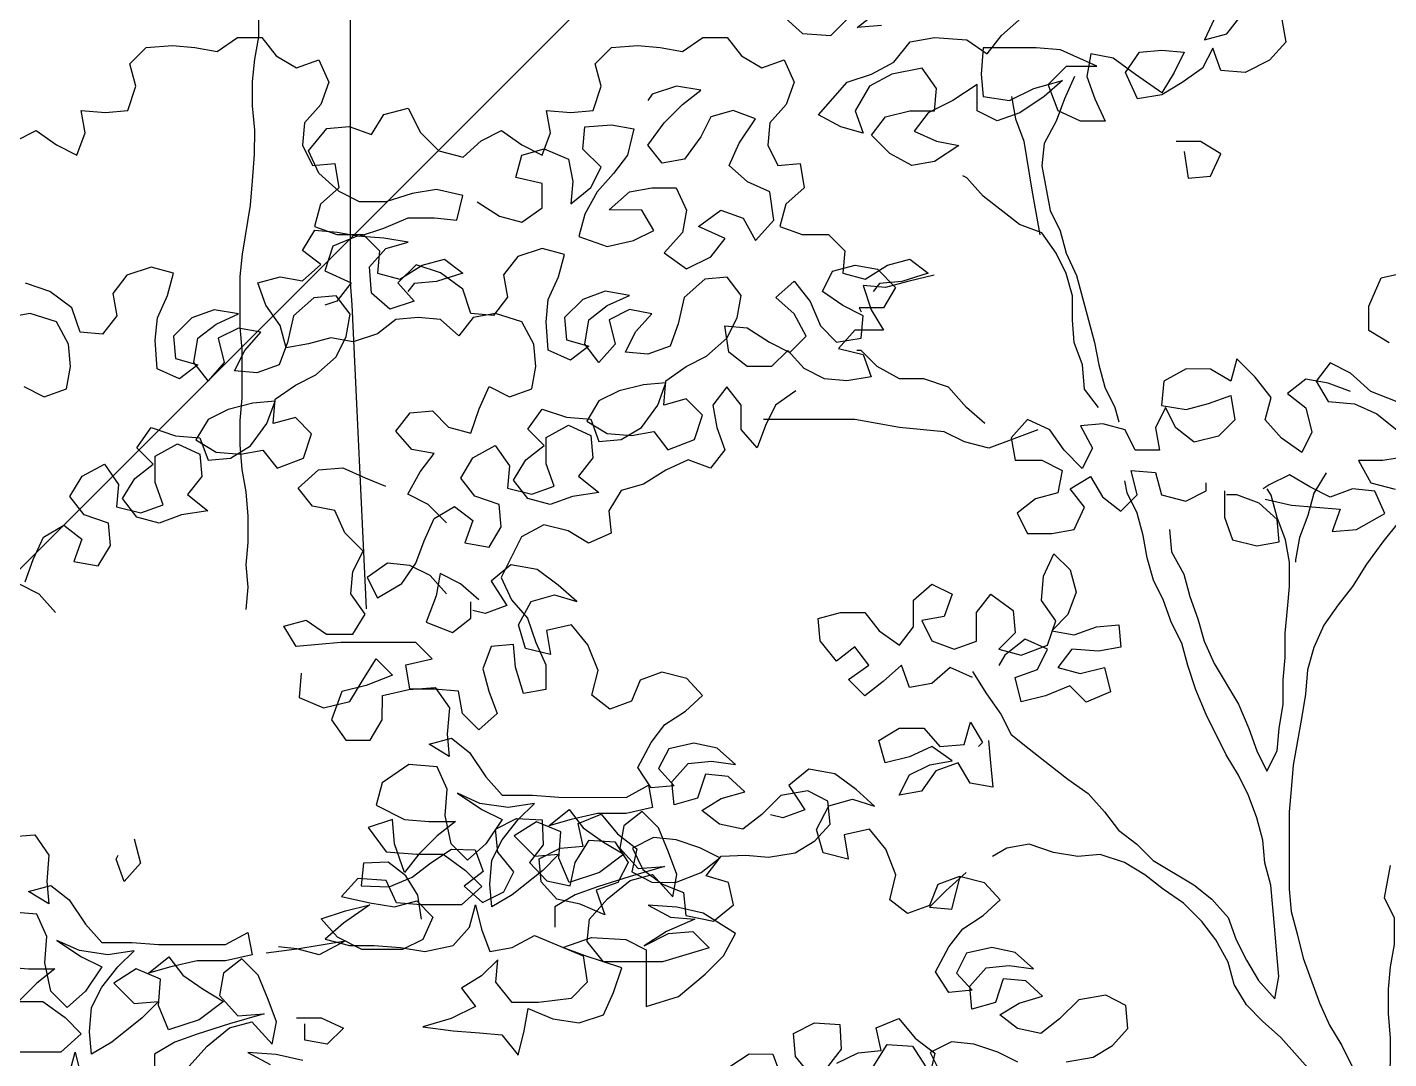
# Model space of a CAD drawing. Header units: inches. Extents: x 350994 to 353538, y 1581369 to 1583842.
# Drawn here: x 351498.56 to 351499.651, y 1583578.694 to 1583579.521 of the extents above; entities that cross this region are included whole.
import ezdxf

# ---------------------------------------------------------------- set-up
doc = ezdxf.new("R2010")
doc.units = ezdxf.units.IN
doc.header["$MEASUREMENT"] = 0
doc.linetypes.add('1', pattern=[0])
doc.layers.add('FOREST', color=96, linetype='Continuous')
doc.layers.add('TREE', color=81, linetype='1')

# ---------------------------------------------------------------- blocks, each defined once
blk = doc.blocks.new('TREE_4')
at = {"color": 94}
for points in [[(1207.1, 8114.9), (1204.1, 8080.2), (1238.8, 8065.7), (1276.4, 8074.4), (1293.8, 8103.3), (1314.1, 8135.1), (1337.2, 8111.9), (1299.6, 8097.5), (1264.9, 8088.8), (1250.4, 8048.4), (1270.6, 8019.4), (1305.3, 8019.4), (1322.6, 8048.3), (1322.7, 8083), (1360.3, 8091.6), (1397.9, 8094.5), (1418.1, 8065.6), (1415.1, 8028), (1418, 7996.2), (1389.1, 8013.6), (1420.9, 8022.2), (1446.9, 8001.9), (1470, 7967.2), (1493.1, 7941.2), (1536.5, 7941.1), (1574.1, 7938.2), (1669.5, 7938.1), (1701.3, 7955.4), (1707.1, 7923.6), (1669.5, 7915), (1629, 7915), (1591.4, 7906.4), (1559.6, 7897.7), (1588.5, 7920.8), (1608.7, 7894.8), (1637.6, 7874.5), (1666.5, 7857.2), (1631.8, 7831.2), (1588.4, 7816.8), (1574, 7851.5), (1576.9, 7889.1), (1542.3, 7903.5), (1510.4, 7883.3), (1539.3, 7854.4), (1574, 7857.3), (1550.9, 7834.1), (1507.5, 7799.5), (1478.5, 7782.2), (1475.7, 7814), (1478.6, 7848.7), (1493.1, 7877.6), (1516.2, 7906.5), (1539.4, 7929.6), (1501.8, 7923.8), (1461.3, 7929.6), (1429.5, 7944.1), (1464.2, 7921), (1493.1, 7906.5), (1469.9, 7871.8), (1443.9, 7848.7), (1420.8, 7871.8), (1412.2, 7912.3), (1415.1, 7949.9), (1400.7, 7981.7), (1360.2, 7984.7), (1322.6, 7958.7), (1313.9, 7926.9), (1354.3, 7906.6), (1389, 7903.7), (1426.6, 7903.6), (1400.6, 7883.4), (1374.5, 7857.4), (1354.3, 7831.4), (1339.8, 7871.9), (1337, 7906.6), (1302.3, 7895.1), (1328.3, 7860.4), (1371.6, 7857.4), (1409.2, 7857.4), (1441, 7834.2), (1464.1, 7811.1), (1435.2, 7785.1), (1377.3, 7785.1), (1342.6, 7788.1), (1328.2, 7819.9), (1287.7, 7822.8), (1264.6, 7796.8), (1305.1, 7788.1), (1339.8, 7782.3), (1371.6, 7790.9), (1394.7, 7767.8), (1380.2, 7736), (1351.3, 7721.6), (1293.4, 7721.6), (1258.8, 7739), (1235.6, 7765), (1270.4, 7776.6), (1305.1, 7785.2), (1267.4, 7759.2), (1241.4, 7736.1), (1276.1, 7727.4), (1310.8, 7727.4), (1348.4, 7724.5), (1383.1, 7718.6), (1423.5, 7727.3), (1446.7, 7753.3), (1455.4, 7785.1), (1464, 7750.4), (1475.6, 7718.6), (1507.4, 7724.3), (1539.2, 7741.6), (1608.6, 7712.7), (1614.3, 7675.1), (1591.2, 7652), (1544.9, 7646.2), (1507.3, 7646.2), (1484.2, 7675.2), (1487.1, 7707), (1464, 7683.9), (1435.1, 7666.6), (1455.3, 7640.5), (1420.6, 7623.2), (1380.1, 7611.7), (1423.4, 7605.8), (1461, 7602.9), (1492.8, 7600), (1515.9, 7571.1), (1524.6, 7605.8), (1530.4, 7637.6), (1565.1, 7623.1), (1602.7, 7617.2), (1637.4, 7628.8), (1651.9, 7660.6), (1663.5, 7695.3), (1611.5, 7712.7), (1579.7, 7724.2), (1620.2, 7738.7), (1669.3, 7735.7), (1698.2, 7721.2), (1698.1, 7640.3), (1744.4, 7654.7), (1782, 7686.5), (1808.1, 7712.5), (1825.5, 7744.3), (1779.2, 7773.2), (1741.6, 7781.9), (1701.2, 7784.9), (1733, 7767.5), (1767.6, 7764.6), (1727.2, 7747.2), (1695.3, 7727), (1730, 7744.3), (1764.7, 7747.2), (1787.8, 7724.1), (1721.3, 7703.9), (1637.5, 7704), (1614.4, 7732.9), (1617.3, 7764.7), (1643.3, 7793.6), (1675.2, 7819.6), (1707, 7828.2), (1735.9, 7796.4), (1741.7, 7828.2), (1730.1, 7860), (1715.7, 7894.7), (1692.6, 7917.9), (1666.6, 7897.6), (1660.8, 7865.8), (1686.8, 7836.9), (1724.3, 7839.8), (1675.2, 7825.4), (1628.9, 7810.9), (1597.1, 7799.4), (1568.2, 7782.1), (1568.1, 7753.2)], [(790.4, 7882), (828, 7884.9), (848.2, 7856), (845.2, 7818.4), (848.1, 7786.6), (819.2, 7803.9), (851, 7812.6), (877, 7792.3), (900.1, 7757.6), (923.2, 7731.6), (966.6, 7731.5), (1004.2, 7728.6), (1099.6, 7728.5), (1131.4, 7745.8), (1137.2, 7714), (1099.6, 7705.4), (1059.1, 7705.4), (1021.5, 7696.8), (989.7, 7688.1), (1018.6, 7711.2), (1038.8, 7685.2), (1067.7, 7664.9), (1096.6, 7647.5), (1061.9, 7621.6), (1018.5, 7607.1), (1004.1, 7641.9), (1007, 7679.4), (972.3, 7693.9), (940.5, 7673.7), (969.4, 7644.8), (1004.1, 7647.6), (981, 7624.5), (937.6, 7589.9), (908.6, 7572.5), (905.8, 7604.4), (908.7, 7639), (923.2, 7667.9), (946.3, 7696.8), (969.5, 7719.9), (931.9, 7714.2), (891.4, 7720), (859.6, 7734.5), (894.3, 7711.3), (923.2, 7696.9), (900, 7662.2), (874, 7639.1), (850.9, 7662.2), (842.2, 7702.7), (845.2, 7740.3), (830.7, 7772.1), (790.3, 7775)], [(784.4, 7697), (819.1, 7694.1), (856.7, 7694), (830.7, 7673.8), (804.6, 7647.8)], [(801.7, 7647.8), (839.3, 7647.8), (871.1, 7624.6), (894.2, 7601.5), (865.3, 7575.5), (807.4, 7575.5)], [(876.8, 7543.7), (885.5, 7575.5), (894.1, 7540.8)], [(1209.3, 7563.6), (1171.7, 7572.3), (1131.3, 7575.2), (1163.1, 7557.9)], [(1047.4, 7555.1), (1073.4, 7584), (1105.3, 7610), (1137.1, 7618.6), (1166, 7586.8), (1171.8, 7618.6), (1160.2, 7650.4), (1145.8, 7685.1), (1122.7, 7708.2), (1096.7, 7688), (1090.9, 7656.2), (1116.9, 7627.3), (1154.4, 7630.1), (1105.3, 7615.7), (1059, 7601.3), (1027.2, 7589.8), (998.3, 7572.5), (998.2, 7543.6)], [(969.6, 7879), (978.3, 7844.3), (955.1, 7818.3), (943.6, 7850.1), (946.5, 7855.9)], [(1157.4, 7716.9), (1200.8, 7722.6), (1270.2, 7734.1), (1232.6, 7713.9), (1200.8, 7722.6), (1174.8, 7725.5)], [(1200.7, 7624.3), (1235.4, 7624.3), (1267.2, 7609.8), (1244, 7586.7), (1212.2, 7592.5), (1212.3, 7615.6)], [(-561.2, 6469.4), (-578.5, 6431.8), (-546.7, 6440.5), (-526.5, 6466.5)], [(-468.6, 6460.7), (-462.9, 6428.8), (-486, 6402.8), (-520.8, 6385.5), (-555.5, 6388.5), (-567, 6420.3), (-581.5, 6391.4), (-610.4, 6371.2), (-639.3, 6353.8), (-674, 6348.1), (-691.3, 6385.7), (-671.1, 6414.6), (-639.3, 6417.4), (-607.5, 6414.5), (-622, 6385.6), (-639.3, 6356.7), (-676.9, 6382.8), (-708.7, 6405.9), (-740.5, 6411.8), (-746.3, 6380), (-734.7, 6348.1), (-720.3, 6316.3), (-755, 6316.4), (-786.8, 6330.8), (-801.2, 6368.4), (-775.2, 6394.4), (-731.8, 6394.4), (-783.8, 6417.6), (-818.5, 6420.5), (-893.7, 6420.6), (-896.6, 6383), (-893.8, 6351.2), (-856.2, 6345.4), (-821.5, 6362.7), (-781, 6374.2), (-807, 6351.1), (-841.7, 6328), (-873.6, 6316.5), (-902.5, 6330.9), (-902.4, 6368.5), (-937.1, 6345.4), (-971.9, 6328.1), (-992.1, 6302.1), (-960.3, 6287.6), (-928.5, 6281.8), (-963.2, 6258.7), (-995.1, 6253), (-1026.8, 6270.3), (-1052.8, 6296.4), (-1032.6, 6322.4), (-997.9, 6331), (-963.2, 6331), (-960.3, 6362.8), (-980.5, 6391.7), (-1023.8, 6383.1), (-1055.7, 6365.8), (-1075.9, 6331.1), (-1064.4, 6299.3), (-1096.2, 6308), (-1128, 6325.4), (-1087.5, 6371.6), (-1052.8, 6383.1), (-1020.9, 6400.4), (-997.8, 6429.3), (-963.1, 6435.1), (-916.8, 6432.2), (-887.9, 6411.9), (-867.7, 6437.9), (-838.7, 6463.9)], [(-1038.2, 6452.5), (-1072.9, 6449.6), (-1046.9, 6469.9)], [(-1179.9, 6467.1), (-1151, 6441), (-1110.5, 6438.1), (-1087.4, 6461.2)], [(-2259.1, 5938.4), (-2230.2, 5923.9), (-2198.4, 5935.4), (-2192.5, 5967.2), (-2195.4, 5999), (-2212.7, 6030.8), (-2250.3, 6042.4), (-2282.1, 6036.7)], [(-2270.3, 6288.2), (-2241.4, 6302.7), (-2212.5, 6282.4), (-2183.6, 6267.9), (-2172, 6299.7), (-2177.7, 6331.5), (-2143.1, 6328.6), (-2111.2, 6331.4), (-2099.7, 6366.1), (-2108.3, 6397.9), (-2085.1, 6421.1), (-2047.6, 6423.9), (-2015.8, 6421), (-1984, 6415.2), (-1955, 6435.4), (-1920.3, 6435.4), (-1900.1, 6409.3), (-1871.2, 6391.9), (-1839.4, 6403.5), (-1825, 6371.7), (-1836.6, 6339.9), (-1859.7, 6313.9), (-1862.6, 6282.1), (-1848.2, 6253.1), (-1816.4, 6256), (-1810.7, 6221.3), (-1836.7, 6198.2), (-1845.4, 6166.4), (-1813.6, 6154.8), (-1776, 6154.8), (-1752.9, 6131.6), (-1755.8, 6099.8), (-1724, 6091.1), (-1692.2, 6111.3), (-1660.4, 6120), (-1634.4, 6099.7), (-1672, 6088.2), (-1703.8, 6085.3), (-1712.5, 6073.8)], [(-1657.6, 5744.7), (-1683.6, 5770.7), (-1712.5, 5785.2), (-1695.1, 5817), (-1674.9, 5843), (-1706.7, 5848.8), (-1729.8, 5874.9), (-1709.5, 5900.9), (-1677.7, 5903.7), (-1654.6, 5880.6), (-1622.8, 5871.9), (-1611.2, 5906.6), (-1596.7, 5938.4), (-1567.8, 5923.9), (-1536, 5935.4), (-1530.2, 5967.2), (-1533.1, 5999), (-1550.4, 6030.8), (-1588, 6042.4), (-1619.8, 6036.7), (-1640, 6010.7), (-1666, 6033.8), (-1697.8, 6036.8), (-1729.6, 6033.9), (-1755.7, 6013.7), (-1790.4, 6002.2), (-1822.2, 6008), (-1854, 5999.3), (-1885.8, 5993.6), (-1894.5, 6025.4), (-1914.7, 6054.3), (-1926.2, 6086.1), (-1894.4, 6094.8), (-1862.6, 6089), (-1836.6, 6112.1), (-1862.6, 6132.3), (-1845.2, 6161.2), (-1813.4, 6158.3), (-1781.6, 6152.5), (-1746.9, 6164), (-1712.2, 6178.4), (-1674.6, 6178.4), (-1642.8, 6175.5), (-1634.1, 6210.2), (-1671.6, 6218.9), (-1706.4, 6213.1), (-1743.9, 6201.6), (-1781.5, 6201.6), (-1810.4, 6216.1), (-1839.3, 6242.2), (-1853.8, 6274), (-1827.7, 6305.8), (-1795.9, 6308.6), (-1764.1, 6297), (-1746.7, 6325.9), (-1712, 6334.6), (-1694.7, 6299.9), (-1668.7, 6273.8), (-1634, 6265.1), (-1608, 6288.2), (-1579.1, 6302.7), (-1550.2, 6282.4), (-1521.3, 6267.9), (-1509.7, 6299.7), (-1515.4, 6331.5), (-1480.7, 6328.6), (-1448.9, 6331.4), (-1437.3, 6366.1), (-1446, 6397.9), (-1422.8, 6421.1), (-1385.2, 6423.9), (-1353.4, 6421), (-1321.6, 6415.2), (-1292.7, 6435.4), (-1258, 6435.4), (-1237.8, 6409.3), (-1208.9, 6391.9), (-1177.1, 6403.5), (-1162.6, 6371.7), (-1174.2, 6339.9), (-1197.4, 6313.9), (-1200.3, 6282.1), (-1185.9, 6253.1), (-1154.1, 6256), (-1148.3, 6221.3), (-1174.4, 6198.2), (-1183.1, 6166.4), (-1151.3, 6154.8), (-1113.7, 6154.8), (-1090.6, 6131.6), (-1093.5, 6099.8), (-1061.7, 6091.1), (-1029.9, 6111.3), (-998.1, 6120), (-972.1, 6099.7), (-1009.7, 6088.2), (-1041.5, 6085.3), (-1050.2, 6073.8)], [(-763.6, 6380), (-778.1, 6348.2), (-789.7, 6316.4), (-807.1, 6284.6), (-810, 6252.8), (-798.5, 6189.2), (-784.1, 6160.3), (-775.4, 6128.4), (-761, 6096.6), (-735.1, 6001.2), (-729.3, 5969.4), (-720.7, 5937.6), (-706.2, 5908.6), (-700.5, 5888.4)], [(-1613.8, 6201.5), (-1582.1, 6181.2), (-1550.3, 6172.5), (-1521.3, 6192.7), (-1521.3, 6227.4), (-1558.9, 6236.1), (-1550.2, 6267.9), (-1518.4, 6276.6), (-1483.7, 6262.1), (-1477.9, 6230.3), (-1480.8, 6198.5), (-1451.9, 6221.6), (-1437.4, 6250.5), (-1463.4, 6276.5), (-1460.5, 6308.3), (-1422.9, 6311.2), (-1391.1, 6305.4), (-1399.8, 6267.8), (-1420.1, 6241.8), (-1443.2, 6215.8), (-1460.6, 6184), (-1469.3, 6152.2), (-1428.9, 6137.7), (-1391.3, 6146.4), (-1362.3, 6160.8), (-1379.7, 6189.7), (-1425.9, 6189.8), (-1397, 6215.7), (-1365.2, 6221.5), (-1330.5, 6221.5), (-1316, 6189.7), (-1321.9, 6157.9), (-1347.9, 6129), (-1316.1, 6105.8), (-1281.4, 6123.1), (-1261.1, 6149.1), (-1298.7, 6166.5), (-1266.9, 6189.6), (-1235.1, 6178), (-1217.8, 6146.2), (-1191.7, 6175.1), (-1197.5, 6215.6), (-1229.3, 6230), (-1255.3, 6253.2), (-1240.8, 6285), (-1217.6, 6319.7), (-1249.4, 6331.3), (-1281.2, 6322.6), (-1295.7, 6293.7), (-1318.9, 6261.9), (-1350.7, 6256.2), (-1370.9, 6282.2), (-1347.7, 6314), (-1321.7, 6340), (-1295.7, 6360.2), (-1330.3, 6366), (-1365, 6354.5), (-1370.8, 6345.8)], [(-853.3, 6351.1), (-847.5, 6319.3), (-836, 6287.5), (-824.5, 6218.1), (-813, 6154.5)], [(-607.6, 6272.9), (-601.9, 6235.3), (-570, 6238.1), (-555.6, 6269.9), (-584.5, 6287.3), (-619.2, 6287.3)], [(-729.4, 5908.7), (-749.6, 5934.7), (-752.4, 5969.4), (-764, 6001.2), (-766.8, 6033), (-766.8, 6067.7), (-775.5, 6099.5), (-789.9, 6128.5), (-810.1, 6157.4), (-841.9, 6169), (-893.9, 6209.5), (-917, 6235.5), (-922.8, 6238.4)], [(-1657.7, 5643.5), (-1680.8, 5669.6), (-1709.7, 5684), (-1741.5, 5687), (-1770.5, 5666.7), (-1756, 5637.8), (-1721.3, 5658), (-1701, 5686.9), (-1689.5, 5718.7), (-1675, 5750.5), (-1646, 5767.8), (-1620, 5747.6), (-1631.6, 5715.8), (-1596.9, 5710), (-1579.6, 5738.8), (-1582.4, 5770.7), (-1617.1, 5782.3), (-1637.3, 5808.3), (-1620, 5837.2), (-1588.1, 5854.5), (-1567.9, 5825.6), (-1570.8, 5793.8), (-1536.2, 5785.1), (-1504.3, 5796.6), (-1515.9, 5828.4), (-1515.8, 5866), (-1484, 5883.3), (-1452.2, 5868.8), (-1449.4, 5837), (-1469.6, 5811), (-1440.7, 5787.9), (-1478.3, 5782.1), (-1510.1, 5770.6), (-1541.9, 5779.3), (-1562.2, 5805.3), (-1544.8, 5834.2), (-1518.7, 5854.4), (-1541.9, 5877.6), (-1521.6, 5906.5), (-1486.9, 5894.9), (-1452.2, 5892), (-1440.7, 5860.2), (-1408.9, 5863), (-1379.9, 5880.3), (-1356.8, 5912.1), (-1345.2, 5943.9), (-1377, 5941.1), (-1411.7, 5932.4), (-1440.6, 5918), (-1458, 5889.1), (-1429.1, 5871.7), (-1394.4, 5868.8), (-1362.6, 5874.5), (-1342.4, 5848.5), (-1304.8, 5862.9), (-1293.2, 5897.6), (-1316.3, 5920.8), (-1348.1, 5912.1), (-1345.2, 5946.8), (-1316.3, 5967), (-1287.3, 5981.5), (-1258.4, 6007.4), (-1243.9, 6036.3), (-1238.1, 6068.1), (-1258.3, 6094.2), (-1290.1, 6091.3), (-1319.1, 6065.3), (-1327.8, 6027.7), (-1339.4, 5996), (-1371.2, 5984.4), (-1403, 5987.3), (-1388.5, 6016.2), (-1365.3, 6042.2), (-1397.1, 6048.1), (-1426.1, 6033.6), (-1417.4, 5998.9), (-1440.6, 5972.9), (-1460.8, 5999), (-1455, 6033.6), (-1428.9, 6053.9), (-1397.1, 6068.3), (-1431.8, 6074.1), (-1463.6, 6062.6), (-1489.7, 6036.6), (-1486.8, 6004.8), (-1455, 5996.1), (-1481, 5975.8), (-1512.8, 5990.3), (-1515.7, 6030.8), (-1512.8, 6062.6), (-1498.3, 6094.4), (-1489.6, 6126.2), (-1521.4, 6134.9), (-1556.1, 6123.4), (-1576.3, 6097.4), (-1570.6, 6065.6), (-1590.9, 6039.6), (-1622.7, 6042.5), (-1634.2, 6077.2), (-1666, 6100.3), (-1700.7, 6111.9), (-1726.7, 6085.9), (-1703.6, 6059.9), (-1738.3, 6048.4), (-1764.3, 6071.5), (-1767.2, 6109.1), (-1744, 6135.1), (-1712.2, 6143.8), (-1746.9, 6149.6), (-1784.5, 6152.5), (-1819.2, 6138.1), (-1830.8, 6103.4), (-1793.2, 6086), (-1813.5, 6060), (-1830.8, 6054.2)], [(-2214.1, 5617.1), (-2237.2, 5643.1), (-2266.1, 5657.6)], [(-2257.4, 5660.5), (-2245.8, 5692.3), (-2231.3, 5724.1), (-2202.4, 5741.4), (-2176.4, 5721.1), (-2188, 5689.3), (-2153.3, 5683.5), (-2135.9, 5712.4), (-2138.8, 5744.2), (-2173.5, 5755.8), (-2193.7, 5781.8), (-2176.3, 5810.7), (-2144.5, 5828.1), (-2124.3, 5799.1), (-2127.2, 5767.3), (-2092.5, 5758.6), (-2060.7, 5770.2), (-2072.2, 5802), (-2072.2, 5839.6), (-2040.4, 5856.9), (-2008.6, 5842.4), (-2005.7, 5810.6), (-2026, 5784.6), (-1997.1, 5761.4), (-2034.7, 5755.7), (-2066.5, 5744.1), (-2098.3, 5752.8), (-2118.5, 5778.9), (-2101.1, 5807.8), (-2075.1, 5828), (-2098.2, 5851.1), (-2077.9, 5880), (-2043.3, 5868.4), (-2008.6, 5865.5), (-1997, 5833.7), (-1965.2, 5836.6), (-1936.3, 5853.9), (-1913.1, 5885.7), (-1901.5, 5917.5), (-1933.4, 5914.6), (-1968.1, 5906), (-1997, 5891.5), (-2014.4, 5862.6), (-1985.5, 5845.3), (-1950.8, 5842.3), (-1919, 5848.1), (-1898.7, 5822.1), (-1861.1, 5836.5), (-1849.5, 5871.2), (-1872.7, 5894.3), (-1904.5, 5885.7), (-1901.5, 5920.4), (-1872.6, 5940.6), (-1843.7, 5955), (-1814.7, 5981), (-1800.3, 6009.9), (-1794.5, 6041.7), (-1814.7, 6067.7), (-1846.5, 6064.9), (-1875.4, 6038.9), (-1884.1, 6001.3), (-1895.7, 5969.5), (-1927.5, 5958), (-1959.3, 5960.9), (-1944.8, 5989.8), (-1921.7, 6015.8), (-1953.5, 6021.6), (-1982.4, 6007.2), (-1973.8, 5972.5), (-1996.9, 5946.5), (-2017.1, 5972.5), (-2011.3, 6007.2), (-1985.3, 6027.4), (-1953.5, 6041.8), (-1988.2, 6047.7), (-2020, 6036.1), (-2046, 6010.1), (-2043.2, 5978.3), (-2011.4, 5969.6), (-2037.4, 5949.4), (-2069.2, 5963.9), (-2072.1, 6004.4), (-2069.1, 6036.2), (-2054.6, 6068), (-2045.9, 6099.8), (-2077.7, 6108.5), (-2112.4, 6096.9), (-2132.7, 6070.9), (-2127, 6039.1), (-2147.2, 6013.1), (-2179, 6016), (-2190.6, 6050.7), (-2222.3, 6073.9), (-2257, 6085.5)], [(-963.4, 6096.8), (-1001, 6088.2), (-1032.8, 6079.5), (-1064.6, 6082.4), (-1053.1, 6047.7), (-1035.7, 6018.8), (-1076.2, 6018.8), (-1099.4, 5992.8), (-1064.7, 5984.1), (-1053.2, 5952.3), (-1087.9, 5946.6), (-1119.7, 5949.5), (-1148.6, 5964), (-1171.7, 5990), (-1194.8, 5966.9), (-1229.5, 5966.9), (-1255.5, 5987.2), (-1261.3, 6024.8), (-1229.5, 6021.9), (-1197.7, 6001.6), (-1168.8, 5987.1), (-1145.6, 6010.2), (-1162.9, 6042.1), (-1188.9, 6065.2), (-1162.9, 6088.3), (-1139.8, 6059.4), (-1125.4, 6024.7), (-1102.3, 6001.5), (-1067.6, 6007.3), (-1064.6, 6039.1), (-1093.5, 6053.6), (-1122.4, 6073.8), (-1108, 6102.7), (-1076.1, 6111.4), (-1044.3, 6105.6), (-1018.3, 6079.5), (-1035.7, 6050.6), (-1070.4, 6050.6), (-1067.5, 6044.9)], [(-315.8, 6000.8), (-344.7, 6018.2), (-344.7, 6052.9), (-327.3, 6093.3), (-286.8, 6102)], [(-304.3, 5916.9), (-341.9, 5931.4), (-370.8, 5957.5), (-399.7, 5972), (-420, 5946), (-402.6, 5917), (-365.1, 5914.1), (-333.3, 5899.6), (-304.4, 5876.5)], [(-290, 5838.9), (-324.7, 5833.1), (-359.4, 5833.1), (-342, 5801.3), (-307.3, 5792.6)], [(-891.3, 5885.7), (-917.3, 5908.8), (-943.3, 5937.8), (-978, 5949.4), (-1012.7, 5949.4), (-1044.5, 5966.8), (-1067.6, 5989.9), (-1073.4, 5989.9)], [(-370.8, 5931.5), (-402.6, 5943.1), (-434.4, 5948.9), (-460.5, 5928.7), (-434.5, 5908.4), (-425.8, 5873.7), (-440.3, 5844.8), (-469.2, 5865.1), (-492.3, 5891.1), (-483.6, 5922.9), (-506.7, 5951.8), (-532.7, 5977.9), (-541.4, 5946.1), (-570.3, 5963.4), (-605, 5963.5), (-636.8, 5946.2), (-639.7, 5911.5), (-605, 5905.7), (-573.2, 5914.3), (-541.4, 5925.8), (-535.7, 5891.1), (-558.8, 5868), (-593.5, 5859.4), (-619.5, 5879.6), (-634, 5908.6), (-648.4, 5879.7), (-642.7, 5847.9), (-677.4, 5847.9), (-691.8, 5876.8), (-723.6, 5885.5), (-755.4, 5882.7), (-738.1, 5850.8), (-752.6, 5821.9), (-778.6, 5848), (-798.8, 5876.9), (-830.6, 5891.4), (-853.7, 5865.4), (-848, 5833.6), (-810.4, 5833.6), (-781.5, 5819.1), (-787.3, 5787.3), (-819.1, 5778.6), (-845.2, 5758.4), (-830.7, 5729.5), (-796, 5729.5), (-764.2, 5735.2), (-749.7, 5767), (-770, 5793), (-741, 5810.4), (-723.7, 5781.4), (-697.7, 5761.2), (-674.5, 5784.3), (-683.2, 5819), (-648.5, 5816.1), (-639.9, 5784.3), (-605.2, 5775.5), (-576.2, 5790), (-576.2, 5801.5)], [(-1160.2, 5932.2), (-1189.1, 5912), (-1203.6, 5883.1), (-1215.2, 5851.3), (-1238.3, 5877.3), (-1238.2, 5912), (-1258.5, 5938.1), (-1278.7, 5912.1), (-1273, 5880.2), (-1261.4, 5848.4), (-1281.7, 5822.4), (-1313.5, 5834), (-1345.3, 5819.6), (-1377.1, 5799.4), (-1408.9, 5790.7), (-1426.3, 5761.8), (-1423.4, 5730), (-1455.3, 5715.6), (-1484.2, 5733), (-1518.8, 5741.7), (-1550.7, 5724.4), (-1579.6, 5666.6), (-1565.2, 5634.7), (-1542.1, 5608.7), (-1530.6, 5574), (-1516.1, 5542.2), (-1516.2, 5507.5), (-1548, 5501.7), (-1559.5, 5539.3), (-1562.4, 5571.1), (-1594.2, 5568.3), (-1605.8, 5536.5), (-1597.1, 5504.7), (-1585.6, 5472.9), (-1611.6, 5449.7), (-1634.7, 5472.9), (-1640.5, 5504.7), (-1675.2, 5507.6), (-1709.9, 5507.7), (-1715.6, 5542.4), (-1678, 5551), (-1701.2, 5574.2), (-1808.1, 5574.3), (-1871.7, 5568.5), (-1889.1, 5597.5), (-1857.3, 5606.1), (-1828.4, 5585.8), (-1790.8, 5585.8), (-1773.4, 5614.7), (-1793.6, 5643.6), (-1790.7, 5675.4), (-1776.2, 5704.3), (-1802.2, 5730.4), (-1816.6, 5762.2), (-1848.4, 5768), (-1868.6, 5794), (-1839.7, 5820), (-1805, 5822.9), (-1773.2, 5808.4), (-1744.3, 5796.8)], [(-816.1, 5876.9), (-853.7, 5862.5), (-885.6, 5851), (-920.2, 5859.7), (-949.1, 5874.2), (-1012.7, 5880), (-1076.3, 5891.6), (-1206.4, 5891.7)], [(-405.6, 5815.8), (-423, 5786.9), (-431.7, 5755.1), (-443.3, 5723.4), (-449.1, 5691.6), (-449.1, 5688.7)], [(-909, 5533), (-888.8, 5501.1), (-868.6, 5472.2), (-854.1, 5443.3), (-828.1, 5423), (-799.2, 5399.9), (-773.2, 5379.6), (-744.3, 5359.3), (-721.2, 5333.3), (-701, 5307.2), (-675, 5287), (-651.9, 5263.8), (-594.1, 5229.1), (-568.1, 5208.8), (-545, 5182.8), (-533.5, 5151), (-519, 5122), (-501.7, 5093.1), (-478.6, 5067.1), (-472.8, 5098.9), (-475.6, 5130.7), (-478.5, 5165.4), (-484.2, 5229), (-492.9, 5260.8), (-495.7, 5292.6), (-504.4, 5324.4), (-515.9, 5356.2), (-530.3, 5385.2), (-547.7, 5414.1), (-576.5, 5471.9), (-591, 5506.6), (-602.5, 5541.3), (-611.1, 5573.2), (-625.6, 5602.1), (-637.1, 5633.9), (-651.5, 5662.8), (-660.2, 5694.6), (-665.9, 5726.4), (-674.6, 5758.3), (-689, 5787.2), (-691.9, 5804.5)], [(-492.4, 5778.3), (-454.8, 5769.6), (-385.4, 5763.8), (-397, 5732), (-362.3, 5734.8), (-321.8, 5757.9), (-336.3, 5789.8), (-368.1, 5792.7), (-399.9, 5781.1), (-428.8, 5795.6), (-457.7, 5813), (-486.6, 5798.6), (-495.3, 5792.8)], [(-628.3, 5735.1), (-625.5, 5703.3), (-608.2, 5671.5), (-599.5, 5639.6), (-588, 5607.8), (-579.3, 5576), (-564.9, 5544.2), (-530.3, 5486.3), (-515.8, 5451.6), (-504.3, 5419.8), (-489.9, 5390.9), (-475.4, 5419.8), (-472.5, 5451.6), (-466.6, 5486.3), (-466.6, 5521), (-463.7, 5552.8), (-463.7, 5587.5), (-460.7, 5622.2), (-457.8, 5654), (-457.8, 5688.7), (-463.5, 5720.5), (-475.1, 5752.3), (-483.7, 5784.1), (-489.5, 5792.8)], [(-550.2, 5790), (-550.3, 5752.4), (-538.7, 5720.5), (-504, 5711.8), (-472.2, 5717.6), (-475.1, 5749.4), (-501.1, 5772.6), (-532.9, 5784.2), (-547.3, 5784.2)], [(-301.6, 5746.4), (-324.8, 5717.5), (-347.9, 5685.7), (-368.2, 5653.9), (-388.5, 5627.9), (-408.7, 5599), (-423.2, 5567.2), (-431.9, 5535.4), (-434.8, 5500.7), (-440.6, 5466), (-446.5, 5434.2), (-452.3, 5399.5), (-455.2, 5364.8), (-458.1, 5333), (-458.2, 5223.2), (-455.4, 5191.4), (-446.7, 5159.6), (-438.1, 5124.8), (-415, 5061.2), (-400.6, 5029.4), (-383.2, 5000.5), (-340, 4913.7), (-311.1, 4850.1)], [(-909, 5524.3), (-940.8, 5538.8), (-966.8, 5515.7), (-998.6, 5509.9), (-1010.2, 5541.7), (-1036.2, 5518.6), (-1062.2, 5498.4), (-1085.4, 5521.5), (-1056.4, 5541.8), (-1076.6, 5567.8), (-1102.7, 5547.6), (-1125.8, 5576.5), (-1128.6, 5608.3), (-1096.8, 5617), (-1062.1, 5616.9), (-1041.9, 5590.9), (-1013, 5570.6), (-992.8, 5596.6), (-992.7, 5634.2), (-966.7, 5657.3), (-937.8, 5642.8), (-949.4, 5611.1), (-981.2, 5605.3), (-966.8, 5576.4), (-935, 5564.8), (-903.2, 5576.3), (-903.1, 5616.8), (-882.9, 5642.8), (-851.1, 5619.6), (-848.2, 5587.8), (-871.4, 5564.7), (-839.6, 5556), (-802, 5570.4), (-790.4, 5605.1), (-810.6, 5634.1), (-807.7, 5668.8), (-793.2, 5700.5), (-770.1, 5677.4), (-761.4, 5645.6), (-773, 5613.8), (-796.2, 5590.7), (-764.4, 5584.9), (-732.5, 5596.4), (-700.7, 5599.3), (-697.9, 5567.5), (-729.7, 5561.7), (-767.3, 5564.6), (-787.5, 5538.6), (-755.7, 5529.9), (-721, 5538.6), (-712.4, 5503.9), (-747.1, 5489.4), (-770.2, 5512.6), (-804.9, 5498.2), (-839.6, 5489.5), (-848.3, 5524.2), (-816.4, 5535.8), (-802, 5564.7), (-833.8, 5579.1), (-862.7, 5556), (-871.4, 5541.6)], [(-1693, 5180.2), (-1698.6, 5214.5), (-1715.4, 5242.2), (-1740.7, 5261.6), (-1775.9, 5260), (-1779.2, 5227.8), (-1739, 5226.4), (-1706.5, 5240), (-1679.7, 5260.7), (-1650.5, 5279.9), (-1616.8, 5279.1), (-1605.6, 5248.1), (-1632.4, 5227.4), (-1606.1, 5204), (-1576, 5219.1), (-1561.5, 5247.6), (-1584.6, 5275.9), (-1587.8, 5308.7), (-1557.7, 5323.9), (-1521.6, 5321.6), (-1519.9, 5286.3), (-1539.3, 5261), (-1514.6, 5235.1), (-1481.6, 5227.9), (-1474.4, 5260.9), (-1454.3, 5292.7), (-1418.1, 5290.4), (-1399, 5261.2), (-1413.5, 5232.8), (-1444.5, 5221.6), (-1432.4, 5186.6), (-1467.3, 5201.8), (-1500.4, 5209), (-1522.6, 5233.3), (-1525.8, 5266.1), (-1495.7, 5281.3), (-1462.9, 5284.5), (-1470.1, 5316.4), (-1437.6, 5330), (-1414.4, 5301.7), (-1386.6, 5280.7), (-1393.8, 5247.7), (-1365.4, 5233.1), (-1331.7, 5232.4), (-1295.1, 5246.9), (-1268.4, 5267.6), (-1296.8, 5282.1), (-1330.8, 5293.3), (-1362.9, 5296.6), (-1393, 5281.4), (-1377.9, 5251.3), (-1350.1, 5230.3), (-1320.1, 5218.2), (-1316.9, 5185.4), (-1277.4, 5177.5), (-1249.1, 5200.7), (-1256.3, 5232.6), (-1287.8, 5242.3), (-1266.8, 5270), (-1231.6, 5271.7), (-1199.4, 5268.5), (-1161.1, 5275), (-1133.4, 5291.8), (-1111.5, 5315.6), (-1114.7, 5348.4), (-1143.2, 5362.9), (-1181.5, 5356.4), (-1208.9, 5329.2), (-1235.7, 5308.5), (-1268.8, 5315.7), (-1294.1, 5335.2), (-1266.4, 5351.9), (-1233, 5361.5), (-1256.8, 5383.4), (-1288.9, 5386.6), (-1300.1, 5352.6), (-1333.6, 5343), (-1336.8, 5375.8), (-1313.4, 5402.1), (-1280.6, 5405.3), (-1246, 5400.5), (-1272.2, 5423.9), (-1305.3, 5431.1), (-1341.2, 5423), (-1355.7, 5394.6), (-1333.5, 5370.3), (-1366.3, 5367.1), (-1385.4, 5396.3), (-1366.3, 5432), (-1346.8, 5457.4), (-1317.6, 5476.6), (-1293.3, 5498.8), (-1315.6, 5523.1), (-1351.1, 5531.9), (-1382.1, 5520.7), (-1394.2, 5490.7), (-1425.2, 5479.5), (-1450.5, 5499), (-1441.8, 5534.5), (-1456.3, 5571), (-1479.5, 5599.3), (-1515.4, 5591.2), (-1509.7, 5556.9), (-1545.2, 5565.6), (-1554.9, 5599.1), (-1537.2, 5632.4), (-1503.8, 5642), (-1472.2, 5632.4), (-1498.5, 5655.8), (-1528.7, 5678.3), (-1565.8, 5684.6), (-1594.1, 5661.5), (-1571.6, 5626.7), (-1602.6, 5615.6), (-1620.3, 5619.9)], [(-1611.5, 5634.8), (-1637.5, 5657.9), (-1666.4, 5672.4), (-1672.2, 5640.6), (-1686.7, 5603.1), (-1649.1, 5588.6), (-1623.1, 5608.8), (-1623, 5631.9)], [(-885.9, 5434.6), (-883.1, 5402.8), (-880.2, 5368.1), (-912, 5373.9), (-929.3, 5402.9), (-961.1, 5391.3), (-981.4, 5362.4), (-1013.2, 5356.7), (-998.7, 5385.6), (-969.8, 5400), (-938, 5405.8), (-966.9, 5426), (-998.7, 5411.6), (-1033.4, 5403), (-1042.1, 5434.8), (-1013.1, 5452.1), (-978.4, 5452.1), (-955.3, 5426), (-920.6, 5428.9), (-911.9, 5460.7), (-894.6, 5431.7), (-900.4, 5426)], [(-1255.8, 4969.8), (-1226.6, 4988.9), (-1192.9, 4988.2), (-1181.7, 4957.2)], [(-1137.6, 4956.6), (-1160.7, 4984.9), (-1163.9, 5017.8), (-1133.8, 5032.9), (-1097.7, 5030.6), (-1096, 4995.4), (-1115.4, 4970)], [(-1050.5, 4970), (-1030.4, 5001.8), (-994.2, 4999.5), (-975.1, 4970.2)], [(-1101.9, 4975.2), (-1071.8, 4990.3), (-1039, 4993.5), (-1046.2, 5025.5), (-1013.7, 5039.1), (-990.5, 5010.8), (-962.7, 4989.8), (-969.9, 4956.7)], [(-844.5, 4976.7), (-872.9, 4991.2), (-906.9, 5002.4), (-939, 5005.6), (-969.2, 4990.4), (-954, 4960.3)], [(-775.5, 4977.5), (-737.2, 4984.1), (-709.5, 5000.8), (-687.6, 5024.6), (-690.9, 5057.4), (-719.3, 5072), (-757.6, 5065.4), (-785, 5038.3), (-811.8, 5017.6), (-844.9, 5024.8), (-870.2, 5044.2), (-842.5, 5060.9), (-809.1, 5070.6), (-832.9, 5092.4), (-865.1, 5095.7), (-876.3, 5061.7), (-909.7, 5052.1), (-912.9, 5084.9), (-889.5, 5111.1), (-856.7, 5114.3), (-822.1, 5109.6), (-848.3, 5133), (-881.4, 5140.2), (-917.3, 5132.1), (-931.8, 5103.7), (-909.6, 5079.3), (-942.4, 5076.1), (-961.5, 5105.3), (-942.4, 5141.1), (-922.9, 5166.4), (-893.7, 5185.6), (-869.4, 5207.9), (-891.7, 5232.2), (-927.2, 5240.9), (-958.2, 5229.8), (-970.3, 5199.8), (-1001.3, 5188.6), (-1026.6, 5208), (-1017.9, 5243.5), (-1032.4, 5280.1), (-1055.6, 5308.4), (-1091.5, 5300.3), (-1085.8, 5265.9), (-1121.3, 5274.7), (-1131, 5308.1), (-1113.3, 5341.5), (-1079.9, 5351.1), (-1048.4, 5341.4), (-1074.6, 5364.9), (-1104.8, 5387.4), (-1141.9, 5393.7), (-1170.2, 5370.5), (-1147.7, 5335.8), (-1178.7, 5324.6), (-1196.4, 5329)], [(-2.9, -31.8), (0, 0), (-2.9, 31.8), (0.1, 63.6), (0.1, 101.2), (-2.8, 135.9), (-8.5, 167.7), (-11.4, 202.4), (-11.3, 237.1), (-8.4, 268.9), (-8.4, 338.3), (-11.2, 370.1), (-11.2, 442.4), (-8.2, 474.2), (3.4, 543.6), (6.3, 578.3), (9.2, 615.8), (9.3, 650.5), (6.4, 685.2), (6.4, 719.9), (9.4, 751.7), (15.2, 783.5), (15.2, 821.1), (0.8, 850), (9.5, 896.3)], [(-423.8, 4960), (-470, 5012.1), (-496, 5035.3), (-519.1, 5058.4), (-536.4, 5087.4), (-545, 5119.2), (-562.4, 5151), (-582.6, 5177), (-608.6, 5203.1), (-637.5, 5223.3), (-663.5, 5243.6), (-692.4, 5261), (-727.1, 5272.6), (-758.9, 5269.7), (-793.6, 5275.5), (-828.2, 5287.1), (-860.1, 5281.4), (-880.3, 5269.8)], [(-917.9, 5246.7), (-946.8, 5220.7), (-970, 5197.6), (-938.2, 5194.7), (-926.6, 5240.9)], [(145.3, 809.4), (145, 433.6), (147.8, 401.8), (167.8, -30.6)]]:
    blk.add_lwpolyline(points, dxfattribs=at)

msp = doc.modelspace()

# ---------------------------------------------------------------- hatches: boundary and pattern name
at = {"layer": 'FOREST', "lineweight": 5}
h = msp.add_hatch(dxfattribs=at)
h.set_pattern_fill('ANSI31', color=96, scale=50, style=0)
h.paths.add_polyline_path([(351604.9274, 1583347.98), (351663.0036, 1583522.9504), (351611.8779, 1583545.3594), (351490.2916, 1583598.0852), (351436.5696, 1583404.4646), (351529.745, 1583373.1705)])
h.paths.add_polyline_path([(351517.5086, 1583480.1397), (351575.3657, 1583480.1397), (351575.3657, 1583465.1397), (351517.5086, 1583465.1397)], flags=24)

# ---------------------------------------------------------------- block references
at = {"layer": 'TREE', "lineweight": 5, "xscale": 0.0005632341344607994, "yscale": 0.0005632341490127146, "zscale": 0.0005632341444477617}
for p in [(351498.7368, 1583579.072), (351499.6473, 1583578.3442), (351499.8294, 1583575.8881), (351498.0994, 1583574.4325)]:
    msp.add_blockref('TREE_4', p, dxfattribs=at)

doc.saveas('drawing.dxf')
